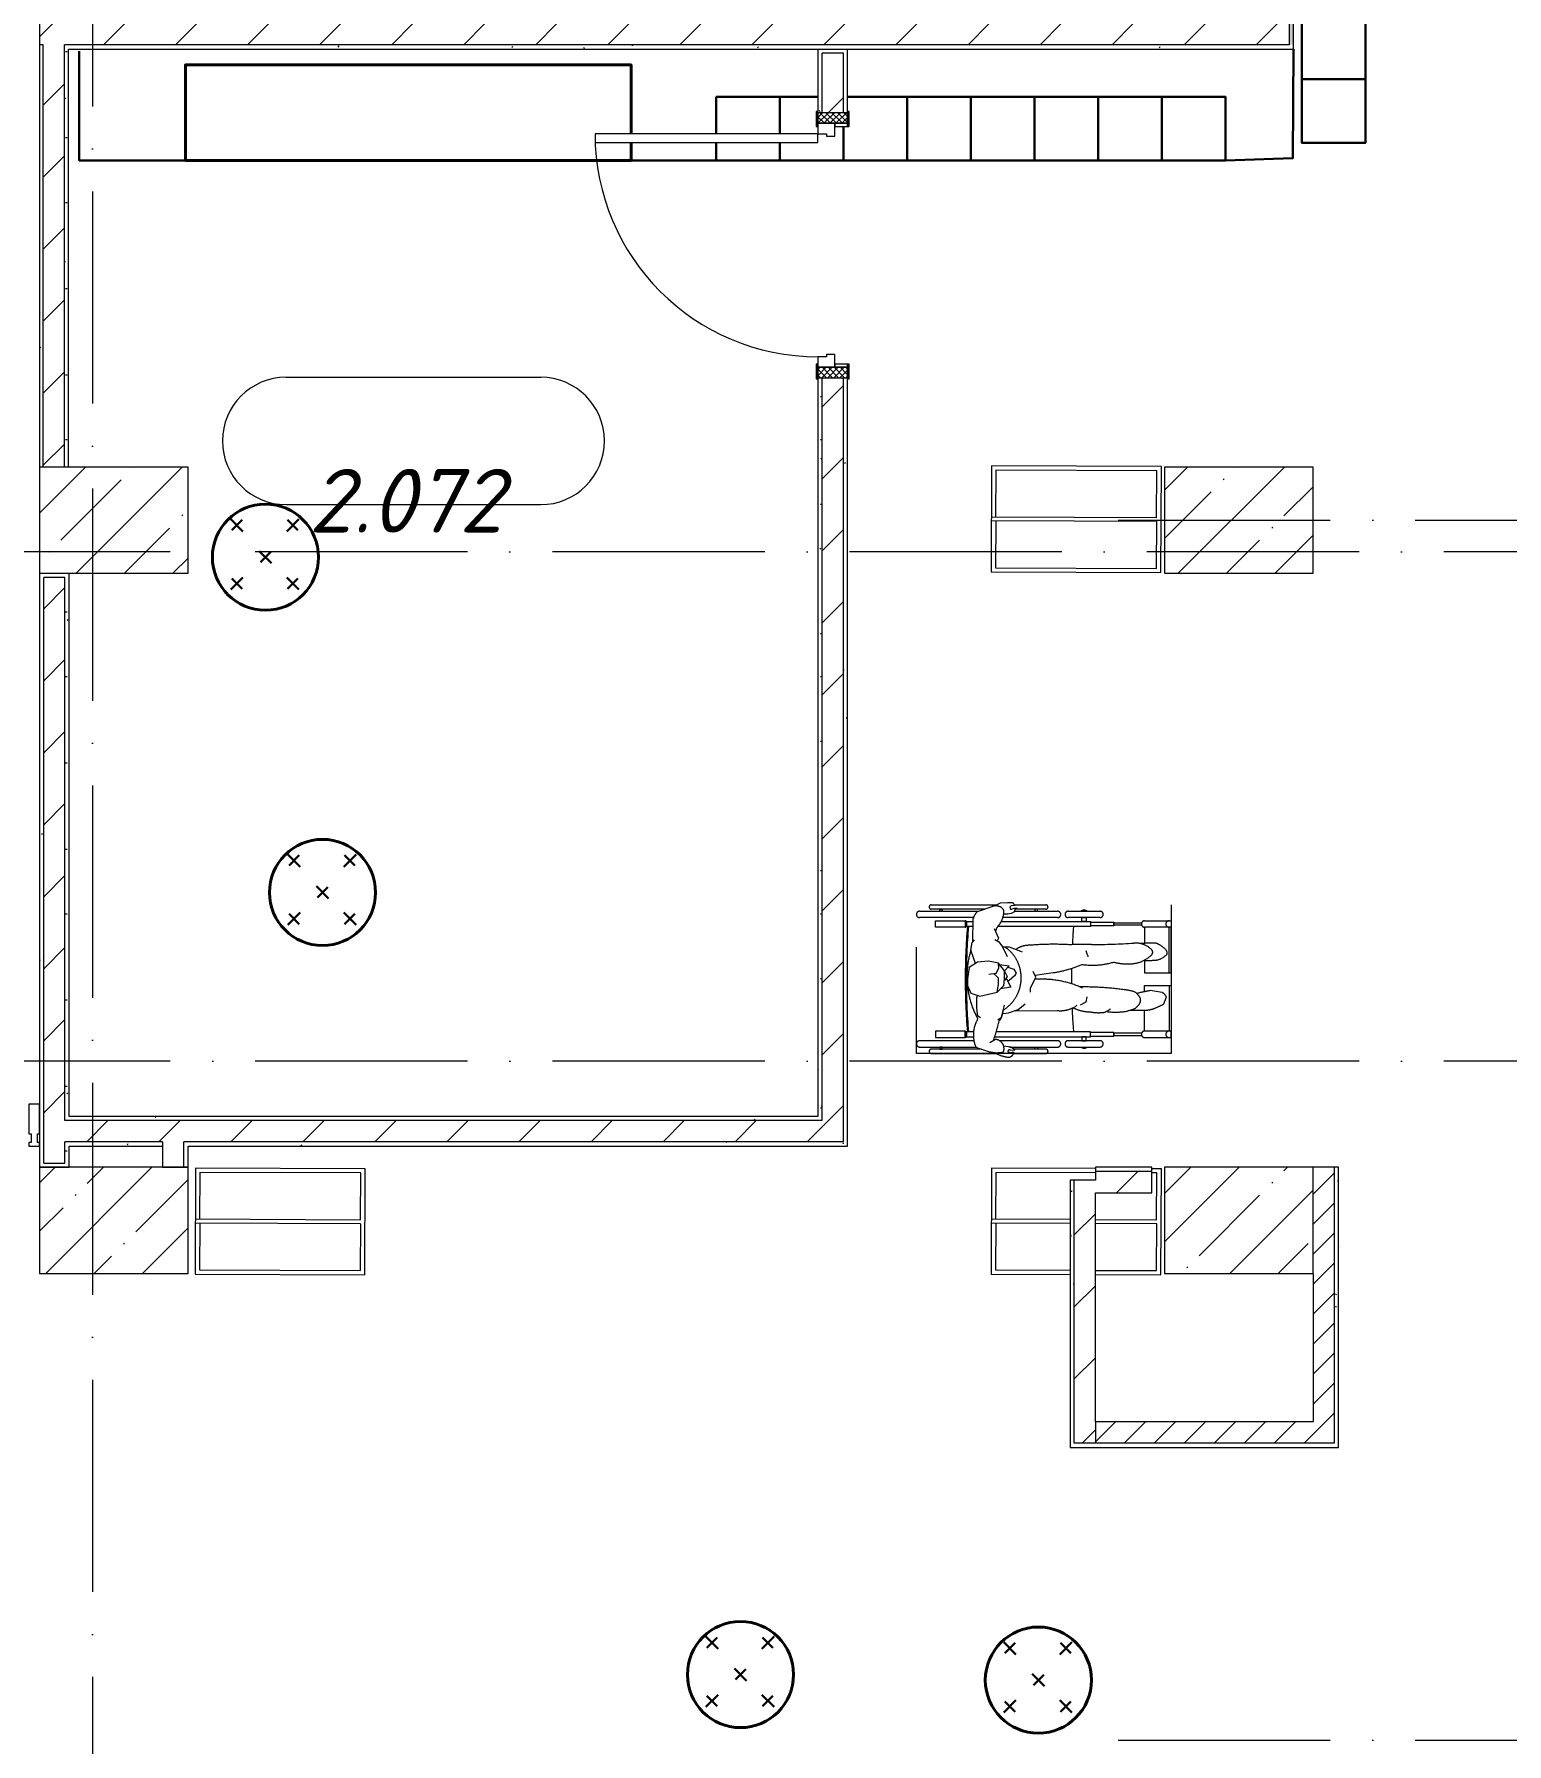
# Model space of a CAD drawing. Header units: millimetres. Extents: x -6467 to 105918, y -7090 to 92481.
# Drawn here: x 77475 to 84413, y 64364 to 72421 of the extents above; entities that cross this region are included whole.
import ezdxf

# ---------------------------------------------------------------- set-up
doc = ezdxf.new("R2010")
doc.units = ezdxf.units.MM
doc.linetypes.add('50_200_ШТРИХ_1Т_ш5_п1_п1_', pattern=[1400, 1000, -200, 0, -200])
doc.linetypes.add('IMPORT-ACAD_ISO03W100', pattern=[6000, 2400, -3600])
for name, color, linetype, lineweight, true_color in [('A-AREA-IDEN-1', 7, 'Continuous', 9, 0xaaaaaa), ('A-GENM-1', 7, 'Continuous', 9, 0xaaaaaa), ('I-WALL-1', 7, 'Continuous', 5, 0x787878), ('АР_зашивки-1', 7, 'Continuous', 30, 0xaaaaaa), ('мебель 2 этаж-1', 7, 'Continuous', 40, 0xaaaaaa), ('Оси-3', 7, '50_200_ШТРИХ_1Т_ш5_п1_п1_', 9, 0xaaaaaa), ('ТХ_функционал-12', 7, 'IMPORT-ACAD_ISO03W100', 20, 0xaaaaaa), ('ТХ_функционал-2', 7, 'Continuous', 40, 0xaaaaaa), ('ТХ_функционал-4', 7, 'Continuous', 20, 0xaaaaaa), ('ТХ_функционал-9', 7, 'Continuous', 30, 0xaaaaaa)]:
    doc.layers.add(name, color=color, linetype=linetype, lineweight=lineweight, true_color=true_color)
for name, color, linetype, lineweight in [('A-DOOR', 7, 'Continuous', 9), ('A-DOOR-2', 7, 'Continuous', 5), ('A-DOOR-FRAM', 7, 'Continuous', 9), ('A-DOOR-FRAM-2', 7, 'Continuous', 5), ('A-GLAZ-CWMG', 7, 'Continuous', 9), ('A-GLAZ-CWMG-1', 7, 'Continuous', 20), ('A-WALL', 7, 'Continuous', 5), ('A-WALL-FNSH-1', 7, 'Continuous', 5), ('I-WALL', 7, 'Continuous', 5), ('S-COLS', 7, 'Continuous', 9), ('S-COLS-1', 7, 'Continuous', 5)]:
    doc.layers.add(name, color=color, linetype=linetype, lineweight=lineweight)
doc.styles.add('ISOCPEUR_I', font='isocpeui.ttf', dxfattribs={"height": 300})
pattern_1 = [(0, (0, 0), (406.4, 101.6), [6.706, -298.094, 6.706, -298.094, -1625.6]), (0, (0, 0), (406.4, 101.6), [-609.6, 6.706, -602.894, 6.706, -298.094, -711.2]), (0, (0, 0), (406.4, 101.6), [-1524, 6.706, -196.494, 6.706, -501.294]), (120, (152.4, 50.8), (-291.18818, 301.15272), [6.706, -298.094, 6.706, -298.094, -1625.6]), (120, (152.4, 50.8), (-291.18818, 301.15272), [-609.6, 6.706, -602.894, 6.706, -298.094, -711.2]), (120, (152.4, 50.8), (-291.18818, 301.15272), [-1524, 6.706, -196.494, 6.706, -501.294]), (240, (203.2, 254), (-115.21182, -402.75272), [6.706, -298.094, 6.706, -298.094, -1625.6]), (240, (203.2, 254), (-115.21182, -402.75272), [-609.6, 6.706, -602.894, 6.706, -298.094, -711.2]), (240, (203.2, 254), (-115.21182, -402.75272), [-1524, 6.706, -196.494, 6.706, -501.294])]
pattern_2 = [(45, (0, 0), (-169.70563, 169.70563), [])]
pattern_3 = [(45, (0, 0), (-70.71068, 70.71068), [])]

# ---------------------------------------------------------------- blocks, each defined once
blk = doc.blocks.new('BSC_Колонна _Прямоугольная - 500х700-V356-АИ_План этажа Радиаторы_2')
at = {"layer": 'S-COLS-1'}
h = blk.add_hatch(dxfattribs=at)
h.set_pattern_fill('FP_242', color=256, style=0, pattern_type=2)
h.set_pattern_definition([(315, (-66830.7, 83150), (228.0985, 228.0985), []), (315, (-66830.7, 82921.9), (228.0985, 228.0985), [403.225, -80.645, 6.706, -73.939])])
h.paths.add_polyline_path([(-250, 350), (-250, -350), (250, -350), (250, 350)])
for p, q in [((250, 350), (-250, 350)), ((-250, 350), (-250, -350)), ((250, -350), (250, 350)), ((-250, -350), (250, -350))]:
    blk.add_line(p, q, dxfattribs=at)
blk = doc.blocks.new('BSC_Колонна _Прямоугольная - 500х700-V357-АИ_План этажа Радиаторы_2')
at = {"layer": 'S-COLS-1'}
h = blk.add_hatch(dxfattribs=at)
h.set_pattern_fill('FP_243', color=256, style=0, pattern_type=2)
h.set_pattern_definition([(315, (-70130.7, 77849.65), (228.0985, 228.0985), []), (315, (-70130.7, 77621.55), (228.0985, 228.0985), [403.225, -80.645, 6.706, -73.939])])
h.paths.add_polyline_path([(-250, 350), (-250, -350), (250, -350), (250, 350), (-49.7, 350)])
for p, q in [((250, 350), (-250, 350)), ((-250, 350), (-250, -350)), ((250, -350), (250, 350)), ((-250, -350), (250, -350))]:
    blk.add_line(p, q, dxfattribs=at)
blk = doc.blocks.new('BSC_Колонна _Прямоугольная - 500х700-V358-АИ_План этажа Радиаторы_2')
at = {"layer": 'S-COLS-1'}
h = blk.add_hatch(dxfattribs=at)
h.set_pattern_fill('FP_244', color=256, style=0, pattern_type=2)
h.set_pattern_definition([(315, (-70130.7, 83150), (228.0985, 228.0985), []), (315, (-70130.7, 82921.9), (228.0985, 228.0985), [403.225, -80.645, 6.706, -73.939])])
h.paths.add_polyline_path([(-250, 350), (-250, -350), (250, -350), (250, 350), (-49.7, 350)])
for p, q in [((250, 350), (-250, 350)), ((-250, 350), (-250, -350)), ((250, -350), (250, 350)), ((-250, -350), (250, -350))]:
    blk.add_line(p, q, dxfattribs=at)
blk = doc.blocks.new('Прямоугольный импост - Импост структурный с накладкой - 180мм-23210076-АИ_План этажа Радиаторы_2')
at = {"layer": 'A-GLAZ-CWMG-1'}
for p, q in [((-50, 0), (-50, 17)), ((-50, 17), (0, 17)), ((-40, 0), (-50, 0)), ((-40, -40), (-40, 0)), ((0, 0), (-10, 0)), ((-10, 0), (-10, -40)), ((0, 17), (0, 0)), ((-50, -180), (-50, -40)), ((-50, -40), (-40, -40)), ((-10, -40), (0, -40)), ((0, -40), (0, -180)), ((0, -180), (-50, -180))]:
    blk.add_line(p, q, dxfattribs=at)
blk = doc.blocks.new('110_Дверь_СКБ_1_адиаторы_27')
at = {"layer": 'A-DOOR-2'}
h = blk.add_hatch(dxfattribs=at)
h.set_pattern_fill('FP_234', color=256, style=0, pattern_type=2)
h.set_pattern_definition([(135, (1701.41, 134.685), (-14.14214, -14.14214), []), (225, (1701.41, 134.685), (14.14214, -14.14214), [])])
h.paths.add_polyline_path([(587.5, -70), (637.5, -70), (637.5, 70), (587.5, 70)])
at = {"layer": 'A-DOOR-FRAM-2'}
h = blk.add_hatch(dxfattribs=at)
h.set_pattern_fill('FP_235', color=256, style=0, pattern_type=2)
h.set_pattern_definition([(45, (-421.384, 134.685), (-14.1421, 14.1421), []), (135, (-421.384, 134.685), (-14.1421, -14.1421), [])])
h.paths.add_polyline_path([(-612.5, -70), (-562.5, -70), (-562.5, 70), (-612.5, 70)])
at = {"layer": 'A-DOOR'}
for p, q in [((537.5, 1120), (497.5, 1120)), ((497.5, 1120), (497.5, 70)), ((537.5, 70), (537.5, 1120)), ((497.5, 70), (537.5, 70))]:
    blk.add_line(p, q, dxfattribs=at)
at = {"layer": 'A-DOOR-2'}
blk.add_arc((537.5, 70), 1050, 90, 180, dxfattribs=at)
at = {"layer": 'A-DOOR-FRAM'}
for p, q in [((-547.5, 78), (-617.5, 78)), ((-617.5, 78), (-617.5, 70)), ((-617.5, 70), (-547.5, 70)), ((-562.5, 70), (-612.5, 70)), ((-612.5, 70), (-612.5, -70)), ((-512.5, 70), (-562.5, 70)), ((-562.5, 70), (-562.5, -10)), ((-562.5, -70), (-562.5, 70)), ((-547.5, 70), (-562.5, 70)), ((-562.5, 70), (-562.5, 69)), ((-562.5, 69), (-547.5, 69)), ((-547.5, 70), (-547.5, 78)), ((-547.5, 69), (-547.5, 70)), ((-512.5, 30), (-512.5, 70)), ((-502.5, 30), (-512.5, 30)), ((-502.5, -10), (-502.5, 30)), ((537.5, 30), (527.5, 30)), ((527.5, 30), (527.5, -10)), ((537.5, 70), (537.5, 30)), ((587.5, 70), (537.5, 70)), ((642.5, 78), (572.5, 78)), ((572.5, 78), (572.5, 70)), ((587.5, 70), (572.5, 70)), ((572.5, 70), (572.5, 69)), ((572.5, 70), (642.5, 70)), ((572.5, 69), (587.5, 69)), ((587.5, -10), (587.5, 70)), ((637.5, 70), (587.5, 70)), ((587.5, 70), (587.5, -70)), ((587.5, 69), (587.5, 70)), ((637.5, -70), (637.5, 70)), ((642.5, 70), (642.5, 78)), ((-547.5, -70), (-617.5, -70)), ((-617.5, -70), (-617.5, -78)), ((-617.5, -78), (-547.5, -78)), ((-612.5, -70), (-562.5, -70)), ((-562.5, -10), (-502.5, -10)), ((-547.5, -10), (-562.5, -10)), ((-562.5, -10), (-562.5, -70)), ((-562.5, -70), (-547.5, -70)), ((-547.5, -70), (-547.5, -10)), ((-547.5, -78), (-547.5, -70)), ((527.5, -10), (587.5, -10)), ((587.5, -10), (572.5, -10)), ((572.5, -10), (572.5, -70)), ((572.5, -70), (587.5, -70)), ((642.5, -70), (572.5, -70)), ((572.5, -70), (572.5, -78)), ((572.5, -78), (642.5, -78)), ((587.5, -70), (587.5, -10)), ((587.5, -70), (637.5, -70)), ((642.5, -78), (642.5, -70))]:
    blk.add_line(p, q, dxfattribs=at)
blk = doc.blocks.new('АР_Перемычка1 - АР_Перемычка-26869953-АИ_План этажа Радиаторы_2')
at = {"layer": 'A-GENM-1'}
blk.add_line((-250, -50), (-242, -50), dxfattribs=at)
blk = doc.blocks.new('мебель 2 этаж-28800768-АИ_План этажа Радиаторы_2')
at = {"layer": 'АР_зашивки-1'}
for p, q in [((82550.5, 73991), (82550.5, 73665.9)), ((82950.5, 73665.9), (82950.5, 73841))]:
    blk.add_line(p, q, dxfattribs=at)
at = {"layer": 'АР_зашивки-1', "flags": 128}
for points in [[(79950.5, 74055.9), (79950.5, 73540.9), (80450.5, 73540.9), (80450.5, 73990.9)], [(85350.5, 73840.9), (85350.5, 73540.9), (85668.1, 73550.9), (85670.5, 74065.9)], [(82550.5, 73625.9), (82550.5, 73541), (82950.5, 73541), (82950.5, 73625.9)]]:
    blk.add_lwpolyline(points, dxfattribs=at)
at = {"layer": 'ТХ_функционал-12'}
for p, q in [((83964.7, 70032.5), (84270.9, 70032.5)), ((84183, 70001.5), (84251.7, 70024.8)), ((84357.1, 70032.5), (84504.7, 70032.5)), ((83909.7, 70002.5), (84186.1, 70002.5)), ((84163.9, 69972.5), (83909.7, 69972.5)), ((84215.6, 70012.5), (83964.7, 70012.5)), ((84160, 69858.6), (84162.7, 69968.4)), ((84559.7, 69972.5), (84302.1, 69972.5)), ((84341.3, 70012.5), (84337.2, 70012.5)), ((84355.6, 70002.5), (84559.7, 70002.5)), ((84504.7, 70012.5), (84364, 70012.5)), ((84609.7, 70002.5), (84759.7, 70002.5)), ((84759.7, 69972.5), (84609.7, 69972.5)), ((85084.7, 69712.5), (85084.7, 69927.5)), ((84309.1, 69721.4), (84280.8, 69758)), ((84453.6, 69700.9), (84539.4, 69713.3)), ((84966.9, 69771.1), (84997.6, 69771.1)), ((84275.3, 69621.3), (84306.2, 69652.9)), ((84508.4, 69681.7), (84458, 69681.7)), ((85052, 69620), (84996.5, 69628.4)), ((85084.7, 69652.5), (85084.7, 69437.5)), ((84361.4, 69533.4), (84557.9, 69534.7)), ((84902.1, 69536.7), (84967.7, 69536)), ((85061, 69565.5), (85072.3, 69599.6)), ((84182.5, 69510.9), (84196.1, 69502.3)), ((84165.5, 69392.5), (83909.7, 69392.5)), ((84266.6, 69398.3), (84240.7, 69382.9)), ((84559.7, 69392.5), (84285.9, 69392.5)), ((84759.7, 69392.5), (84609.7, 69392.5)), ((83909.7, 69362.5), (84176.3, 69362.5)), ((84199.9, 69352.5), (83964.7, 69352.5)), ((83964.7, 69332.5), (84270.6, 69332.5)), ((84333.5, 69362.5), (84559.7, 69362.5)), ((84352.9, 69332.5), (84504.7, 69332.5)), ((84504.7, 69352.5), (84354.2, 69352.5)), ((84609.7, 69362.5), (84759.7, 69362.5))]:
    blk.add_line(p, q, dxfattribs=at)
at = {"layer": 'ТХ_функционал-12', "flags": 128}
for points in [[(85094.7, 70032.5), (85094.7, 69332.5), (83894.7, 69332.5), (83894.7, 70032.5)], [(84124.7, 69957.5), (84124.7, 69927.5), (83984.7, 69927.5), (83984.7, 69957.5), (84124.7, 69957.5), (84124.7, 69927.5), (84127.7, 69927.5), (84127.7, 69957.5)], [(84016.7, 70012.5), (84016.7, 70002.5), (84004.7, 70002.5), (84004.7, 70012.5)], [(84452.7, 70012.5), (84452.7, 70002.5), (84464.7, 70002.5), (84464.7, 70012.5)], [(84694.7, 69972.5), (84694.7, 69954.5), (84674.7, 69954.5), (84674.7, 69972.5)], [(84124.7, 69407.5), (84124.7, 69437.5), (83984.7, 69437.5), (83984.7, 69407.5), (84124.7, 69407.5), (84124.7, 69437.5), (84127.7, 69437.5), (84127.7, 69407.5)], [(84694.7, 69392.5), (84694.7, 69410.5), (84674.7, 69410.5), (84674.7, 69392.5)], [(84016.7, 69352.5), (84016.7, 69362.5), (84004.7, 69362.5), (84004.7, 69352.5)], [(84452.7, 69352.5), (84452.7, 69362.5), (84464.7, 69362.5), (84464.7, 69352.5)]]:
    blk.add_lwpolyline(points, close=True, dxfattribs=at)
for points in [[(84264.7, 70027.4), (84268.1, 70031.1), (84290.8, 70042.6), (84323.5, 70043.6), (84347.2, 70044), (84351.6, 70037), (84360, 70030.2), (84340.5, 70027.7), (84334.2, 70022.2), (84337.6, 70011.5), (84355.6, 70016.5), (84370.1, 70017.5), (84358.8, 70008.2), (84353.1, 69997.9), (84341.7, 69992.1), (84324.8, 69988.5), (84304.7, 69988.3)], [(84127.7, 69957.5), (84130.7, 69954.5), (84130.7, 69930.5), (84127.7, 69927.5)], [(84161.8, 69930.5), (84130.7, 69930.5), (84130.7, 69954.5), (84162.4, 69954.5)], [(84294.7, 69954.5), (84714.7, 69954.5), (84714.7, 69930.5), (84277.3, 69930.5)], [(84714.7, 69951.5), (84824.7, 69951.5), (84824.7, 69933.5), (84714.7, 69933.5)], [(84956, 69936.5), (84824.7, 69936.5), (84824.7, 69948.5), (84956, 69948.5)], [(84969.7, 69957.5), (85094.7, 69957.5), (85094.7, 69927.5), (84969.7, 69927.5), (84969.7, 69851.3)], [(84173, 69756.8), (84151.5, 69818.4), (84157.1, 69855.3), (84160, 69858.6), (84169, 69867.7)], [(84261.1, 69920.8), (84280.8, 69875.8), (84275.4, 69862.9)], [(84263.7, 69869.9), (84283.7, 69857.9), (84300.6, 69834.2), (84322.1, 69789.7)], [(84969.7, 69771.1), (84969.7, 69712.5), (85094.7, 69712.5), (85094.7, 69927.5)], [(84300.6, 69834.2), (84331.5, 69834.2), (84385.3, 69815.1), (84393.3, 69810.5)], [(84692.3, 69817.3), (84697.5, 69802.6), (84702.8, 69793), (84702.8, 69788.1)], [(84235.8, 69705.4), (84269.7, 69710.7), (84283.7, 69734.4), (84280.8, 69758), (84234, 69767.9), (84182.5, 69763.2), (84143.1, 69736.9), (84134.7, 69684.5), (84134.7, 69652.9), (84151.5, 69616), (84193.7, 69603), (84275.3, 69621.3), (84280.8, 69658), (84280.8, 69687), (84260.1, 69709.2)], [(84285.9, 69751.5), (84331.5, 69744.8), (84308.9, 69721.2)], [(84309.2, 69720.9), (84323, 69694.9), (84308.9, 69676.6)], [(84325.6, 69738.6), (84353.9, 69729.1), (84365.1, 69710.7), (84356.8, 69697.5), (84331.5, 69676.6), (84325.1, 69672.6)], [(84431.8, 69621.2), (84432.6, 69639.7), (84457.9, 69692.3), (84444.4, 69719)], [(84317.3, 69687), (84339.9, 69645), (84290.5, 69636.9)], [(84969.7, 69623.3), (84969.7, 69652.5), (85094.7, 69652.5), (85094.7, 69437.5)], [(84278.4, 69491.5), (84294.9, 69503.5), (84309.4, 69560.5)], [(84302.9, 69521.1), (84328.6, 69524.1), (84373.5, 69539.9), (84406.9, 69566.4)], [(84697.5, 69598.6), (84692.3, 69574.5), (84666.4, 69559.8)], [(84969.7, 69407.5), (85094.7, 69407.5), (85094.7, 69437.5), (84969.7, 69437.5), (84969.7, 69536)], [(84127.7, 69407.5), (84130.7, 69410.5), (84130.7, 69434.5), (84127.7, 69437.5)], [(84163.7, 69434.5), (84130.7, 69434.5), (84130.7, 69410.5), (84163.2, 69410.5)], [(84263.4, 69410.5), (84714.7, 69410.5), (84714.7, 69434.5), (84271, 69434.5)], [(84714.7, 69413.5), (84824.7, 69413.5), (84824.7, 69431.5), (84714.7, 69431.5)], [(84956, 69428.5), (84824.7, 69428.5), (84824.7, 69416.5), (84956, 69416.5)], [(84335.7, 69350.1), (84357.9, 69348.4), (84356.9, 69350.9), (84339.6, 69361.5), (84305.7, 69367.4)]]:
    blk.add_lwpolyline(points, dxfattribs=at)
at = {"layer": 'ТХ_функционал-12'}
for centre, radius, start, end in [((83964.7, 70022.5), 10, 90, 270), ((84268.5, 69975.2), 52.4, 64.06949, 108.71787), ((84279, 69996.6), 28.5, 11.64362, 64.06949), ((84504.7, 70022.5), 10, 270, 90), ((83909.7, 69987.5), 15, 90, 270), ((84222.6, 69954.5), 61.5, 130.14329, 166.91115), ((84317.9, 69899.9), 50.8, 131.45856, 172.71225), ((84197.6, 70004.7), 109.3, 322.38339, 358.76549), ((84559.7, 69987.5), 15, 270, 90), ((84609.7, 69987.5), 15, 90, 270), ((84684.7, 69982.5), 25, 53.1301, 126.8699), ((84759.7, 69987.5), 15, 270, 90), ((84969.7, 69942.5), 15, 90, 270), ((85084.7, 69942.5), 15, 90, 270), ((87204.9, 69682.5), 3080.2, 175.38187, 184.61813), ((87209.9, 69682.5), 3080.2, 175.38187, 184.61813), ((87704.9, 69682.5), 3080.2, 175.38187, 176.97584), ((84550, 69695.3), 417.5, 162.5326, 208.67838), ((84210.9, 69688.3), 177.5, 301.40002, 55.25739), ((84425.7, 69731.9), 110.2, 89.36477, 124.3703), ((84541.7, 68462.2), 1384.6, 86.79645, 94.75129), ((84704.8, 67593.9), 2252.4, 89.60618, 92.18297), ((84738, 72423.8), 2577.6, 269.60618, 274.0229), ((84899.5, 69901.4), 146.7, 275.38457, 314.91874), ((84926.5, 69744.3), 108.5, 45.08126, 94.0229), ((85022.4, 68814.1), 1038.5, 90.59251, 93.96595), ((84997.6, 70016.5), 245.4, 270, 278.56576), ((84991.3, 69809.3), 16.7, 314.91874, 45.08126), ((85014.6, 69811.4), 41.3, 57.80668, 94.17986), ((84987.4, 69895.4), 130.3, 291.0215, 312.94979), ((84934.5, 69673.2), 201, 47.40257, 59.46472), ((85045, 69803), 31.3, 354.57234, 35.34493), ((83998.4, 69700.4), 311.4, 351.22432, 3.86112), ((84463.5, 70237.1), 529.3, 278.24023, 293.52839), ((87704.9, 69682.5), 3080.2, 179.05947, 180.40544), ((84724.5, 70100.6), 352.3, 261.88295, 286.52538), ((84889.8, 70003.7), 249.5, 254.87994, 275.38457), ((84487.2, 69230.6), 451.6, 65.02185, 87.30452), ((84676.5, 68181), 1464.8, 82.2848, 90.44984), ((84863.6, 69465.4), 167.4, 68.68039, 86.73945), ((84884.6, 69561.2), 72.2, 30.36119, 56.43429), ((85169.2, 68649.2), 994.3, 100.00554, 103.7086), ((85030.8, 69578.7), 46.4, 26.69534, 62.85173), ((84502.7, 69568.9), 325.3, 174.0911, 190.27052), ((84218.7, 69538.3), 84.7, 320.40617, 358.96749), ((84573.2, 69666), 132.2, 263.36729, 306.26653), ((87704.9, 69682.5), 3080.2, 182.54723, 184.61813), ((84719.1, 69727.4), 199.5, 244.10975, 269.10008), ((84746.9, 69619), 98.4, 290.29749, 309.4629), ((84823.6, 69782), 257.6, 281.27138, 293.06225), ((84875.3, 69613.9), 84.7, 305.51364, 327.69088), ((84924.6, 69583.2), 26.6, 326.95237, 33.04763), ((84969, 69667), 131, 269.42747, 293.22441), ((84735.6, 70210.9), 722.8, 293.22441, 296.75938), ((84310.2, 69419.6), 147.2, 149.16973, 202.33532), ((83559.7, 69646.4), 742.1, 340.01329, 347.39019), ((84752.1, 69718.4), 193.9, 259.27005, 278.58746), ((84831.6, 69948.5), 421.3, 265.03721, 275.77043), ((83909.7, 69377.5), 15, 90, 270), ((84264.4, 69355.3), 43.1, 338.39119, 87.03221), ((84559.7, 69377.5), 15, 270, 90), ((84609.7, 69377.5), 15, 90, 270), ((84759.7, 69377.5), 15, 270, 90), ((84969.7, 69422.5), 15, 90, 270), ((85084.7, 69422.5), 15, 90, 270), ((83964.7, 69342.5), 10, 90, 270), ((84312.7, 69651.9), 319.9, 244.30547, 258.4904), ((84274.4, 69463.6), 127.8, 258.4904, 283.57778), ((84344.9, 69469.5), 155.8, 238.77076, 263.85174), ((84327.8, 69342.4), 3.2, 134.8531, 274.30503), ((84355.1, 69314.9), 42, 128.65197, 134.8531), ((84328.3, 69335.7), 3.54, 320.39918, 94.30503), ((84327.3, 69341.8), 27.2, 271.79546, 351.46643), ((84335.6, 69339.3), 10.8, 89.66039, 128.65197), ((84550.1, 68224.1), 1130.8, 99.97317, 101.17104), ((84504.7, 69342.5), 10, 270, 90), ((84684.7, 69382.5), 25, 233.1301, 306.8699)]:
    blk.add_arc(centre, radius, start, end, dxfattribs=at)
at = {"layer": 'ТХ_функционал-2', "flags": 128}
for points in [[(80450.5, 73540.9), (80450.5, 73990.9), (82550.5, 73990.9), (82550.5, 73665.9)], [(82550.5, 73625.9), (82550.5, 73540.9), (80450.5, 73540.9)]]:
    blk.add_lwpolyline(points, dxfattribs=at)
at = {"layer": 'ТХ_функционал-2'}
for centre in [(80827.6, 71671.1), (81096.7, 70091.2), (83065.8, 66405.1), (84469.3, 66379.3)]:
    blk.add_circle(centre, 250, dxfattribs=at)
at = {"layer": 'ТХ_функционал-4'}
for p, q in [((85026.6, 71838.6), (84247.8, 71841.8)), ((84247.9, 71861.8), (85026.7, 71858.6)), ((81276.1, 68529), (80497.3, 68532.2)), ((80497.4, 68552.2), (81276.2, 68549)), ((84618.5, 68530.7), (84247.8, 68532.2)), ((84247.9, 68552.2), (84618.5, 68550.7)), ((84738.5, 68550.2), (85026.7, 68549)), ((85026.6, 68529), (84738.5, 68530.2)), ((84246.8, 68292.2), (84618.5, 68290.6))]:
    blk.add_line(p, q, dxfattribs=at)
at = {"layer": 'ТХ_функционал-4', "flags": 128}
for points in [[(84246.8, 71601.8), (85046.8, 71598.5), (85048.8, 72098.5), (84248.9, 72101.8)], [(80496.3, 68292.2), (81296.3, 68288.9), (81298.3, 68788.9), (80498.3, 68792.2)]]:
    blk.add_lwpolyline(points, close=True, dxfattribs=at)
for points in [[(85026, 71858.6), (85027.6, 72078.6), (84269.4, 72081.7), (84267.9, 71861.7)], [(84268.4, 71841.7), (84266.9, 71621.7), (85025.7, 71618.6), (85027.2, 71838.6)], [(81275.5, 68549), (81277.1, 68769), (80518.9, 68772.1), (80517.4, 68552.1)], [(84738.5, 68790.2), (84248.9, 68792.2), (84246.8, 68292.2)], [(84738.5, 68770.2), (84269.4, 68772.1), (84267.9, 68552.1)], [(84738.5, 68290.1), (85046.8, 68288.9), (85048.8, 68788.9), (85003.5, 68789.1)], [(85026, 68549), (85027.6, 68769), (85003.5, 68769.1)], [(80517.9, 68532.1), (80516.4, 68312.1), (81275.2, 68309), (81276.7, 68529)], [(84268.4, 68532.1), (84266.9, 68312.1), (84618.5, 68310.6)], [(84738.5, 68310.1), (85025.7, 68309), (85027.2, 68529)]]:
    blk.add_lwpolyline(points, dxfattribs=at)
at = {"layer": 'ТХ_функционал-9'}
for p, q in [((82950.5, 73840.9), (82950.5, 73665.9)), ((83250.5, 73840.9), (83250.5, 73665.9)), ((83430.5, 73840.9), (83250.5, 73840.9)), ((80721.9, 71792.3), (80664.2, 71850)), ((80718.2, 71846.4), (80669.6, 71797.7)), ((80928, 71792.3), (80985.7, 71850)), ((80931.6, 71846.4), (80980.3, 71797.7)), ((80856.4, 71642.2), (80798.8, 71699.9)), ((80852.8, 71696.3), (80804.2, 71647.6)), ((80721.9, 71576), (80664.2, 71518.3)), ((80718.2, 71522), (80669.6, 71570.6)), ((80928, 71576), (80985.7, 71518.3)), ((80931.6, 71522), (80980.3, 71570.6)), ((80991, 70212.4), (80933.3, 70270.1)), ((80987.3, 70266.5), (80938.7, 70217.8)), ((81197.1, 70212.4), (81254.8, 70270.1)), ((81200.7, 70266.5), (81249.4, 70217.8)), ((81125.5, 70062.3), (81067.9, 70120)), ((81121.9, 70116.4), (81073.3, 70067.7)), ((80991, 69996.1), (80933.3, 69938.4)), ((80987.3, 69942.1), (80938.7, 69990.7)), ((81197.1, 69996.1), (81254.8, 69938.4)), ((81200.7, 69942.1), (81249.4, 69990.7)), ((82960, 66526.4), (82902.4, 66584.1)), ((82956.4, 66580.4), (82907.8, 66531.8)), ((83166.2, 66526.4), (83223.8, 66584.1)), ((83169.8, 66580.4), (83218.4, 66531.8)), ((84363.6, 66500.5), (84306, 66558.2)), ((84360, 66554.6), (84311.3, 66505.9)), ((84569.8, 66500.5), (84627.4, 66558.2)), ((84573.4, 66554.6), (84622, 66505.9)), ((83094.6, 66376.3), (83037, 66434)), ((83091, 66430.3), (83042.4, 66381.7)), ((84498.2, 66350.4), (84440.5, 66408.1)), ((84494.5, 66404.5), (84445.9, 66355.8)), ((82960, 66310.1), (82902.4, 66252.4)), ((83166.2, 66310.1), (83223.8, 66252.4)), ((82956.4, 66256), (82907.8, 66304.7)), ((83169.8, 66256), (83218.4, 66304.7)), ((84363.6, 66284.2), (84306, 66226.5)), ((84360, 66230.2), (84311.3, 66278.8)), ((84569.8, 66284.2), (84627.4, 66226.5)), ((84573.4, 66230.2), (84622, 66278.8))]:
    blk.add_line(p, q, dxfattribs=at)
at = {"layer": 'ТХ_функционал-9', "flags": 128}
for points in [[(86010.5, 74224.3), (85710.5, 74224.3), (85710.5, 73924.3), (86010.5, 73924.3)], [(86010.5, 73924.3), (85710.5, 73924.3), (85710.5, 73624.3), (86010.5, 73624.3)], [(83850.5, 73840.9), (83850.5, 73540.9), (84150.5, 73540.9), (84150.5, 73840.9)], [(84150.5, 73840.9), (84150.5, 73540.9), (84450.5, 73540.9), (84450.5, 73840.9)], [(84450.5, 73840.9), (84450.5, 73540.9), (84750.5, 73540.9), (84750.5, 73840.9)], [(84750.5, 73840.9), (84750.5, 73540.9), (85050.5, 73540.9), (85050.5, 73840.9)], [(85050.5, 73840.9), (85050.5, 73540.9), (85350.5, 73540.9), (85350.5, 73840.9)]]:
    blk.add_lwpolyline(points, close=True, dxfattribs=at)
for points in [[(83250.5, 73665.9), (83250.5, 73840.9), (82950.5, 73840.9)], [(83550.5, 73700.9), (83550.5, 73540.9), (83850.5, 73540.9), (83850.5, 73840.9), (83570.5, 73840.9)], [(83250.5, 73625.9), (83250.5, 73540.9), (83550.5, 73540.9), (83550.5, 73700.9)], [(82950.5, 73625.9), (82950.5, 73540.9), (83250.5, 73540.9), (83250.5, 73625.9)]]:
    blk.add_lwpolyline(points, dxfattribs=at)
blk = doc.blocks.new('AAR_СКБ_Марка_помещения_1_5 ммп - Номер-27962133-АИ_План этажа Радиаторы_2')
at = {"layer": 'A-AREA-IDEN-1'}
for p, q in [((-2.987, 3), (3.013, 3)), ((-2.987, 0), (3.013, 0))]:
    blk.add_line(p, q, dxfattribs=at)
for centre, start, end in [((-2.987, 1.5), 90, 270), ((3.013, 1.5), 270, 90)]:
    blk.add_arc(centre, 1.5, start, end, dxfattribs=at)

msp = doc.modelspace()

# ---------------------------------------------------------------- hatches: boundary and pattern name
at = {"layer": 'I-WALL'}
h = msp.add_hatch(dxfattribs=at)
h.set_pattern_fill('FP_5', color=256, style=0, pattern_type=2)
h.set_pattern_definition(pattern_2)
h.paths.add_polyline_path([(82556.3, 72370.7), (83387, 72370.7), (83387, 72470.7), (77499.7, 72470.7), (77499.7, 72370.7), (79234.3, 72370.7)])
h = msp.add_hatch(dxfattribs=at)
h.set_pattern_fill('FP_5', color=256, style=0, pattern_type=2)
h.set_pattern_definition(pattern_2)
h.paths.add_polyline_path([(77517, 70380.7), (77617, 70380.7), (77617, 72370.7), (77517, 72370.7), (77517, 72350.7)])
h = msp.add_hatch(dxfattribs=at)
h.set_pattern_fill('FP_5', color=256, style=0, pattern_type=2)
h.set_pattern_definition(pattern_2)
h.paths.add_polyline_path([(81287, 67200.5), (81287, 70800.7), (81187, 70800.7), (81187, 67200.5)])
h.paths.add_polyline_path([(81287, 72050.7), (81287, 72330.7), (81187, 72330.7), (81187, 72050.7)])
h = msp.add_hatch(dxfattribs=at)
h.set_pattern_fill('FP_5', color=256, style=0, pattern_type=2)
h.set_pattern_definition(pattern_2)
h.paths.add_polyline_path([(77573.3, 67100.7), (77619.7, 67100.7), (77619.7, 69860.7), (77519.7, 69860.7), (77519.7, 67100.7)])
h = msp.add_hatch(dxfattribs=at)
h.set_pattern_fill('FP_5', color=256, style=0, pattern_type=2)
h.set_pattern_definition(pattern_2)
h.paths.add_polyline_path([(81187, 67200.5), (81187, 67300.5), (77619.7, 67300.5), (77619.7, 67200.5), (81167, 67200.5)])
h = msp.add_hatch(dxfattribs=at)
h.set_pattern_fill('FP_5', color=256, style=0, pattern_type=2)
h.set_pattern_definition(pattern_2)
h.paths.add_polyline_path([(78179.7, 67080.7), (78179.7, 67200.5), (78079.7, 67200.5), (78079.7, 67080.7)])
h = msp.add_hatch(dxfattribs=at)
h.set_pattern_fill('FP_5', color=256, style=0, pattern_type=2)
h.set_pattern_definition(pattern_2)
h.paths.add_polyline_path([(82556.3, 66960.7), (82740, 66960.7), (82740, 67060.7), (82475, 67060.7), (82475, 66960.7)])
h = msp.add_hatch(dxfattribs=at)
h.set_pattern_fill('FP_4', color=256, style=0, pattern_type=2)
h.set_pattern_definition(pattern_3)
h.paths.add_polyline_path([(83600, 65880.7), (83600, 67080.7), (83500, 67080.7), (83500, 65880.7)])
h = msp.add_hatch(dxfattribs=at)
h.set_pattern_fill('FP_5', color=256, style=0, pattern_type=2)
h.set_pattern_definition(pattern_2)
h.paths.add_polyline_path([(82375, 65780.7), (82475, 65780.7), (82475, 67020.7), (82375, 67020.7)])
h = msp.add_hatch(dxfattribs=at)
h.set_pattern_fill('FP_4', color=256, style=0, pattern_type=2)
h.set_pattern_definition(pattern_3)
h.paths.add_polyline_path([(82475, 65780.7), (83600, 65780.7), (83600, 65880.7), (82475, 65880.7)])
at = {"layer": 'I-WALL-1'}
h = msp.add_hatch(dxfattribs=at)
h.set_pattern_fill('FP_3', color=256, style=0, pattern_type=2)
h.set_pattern_definition(pattern_1)
h.paths.add_polyline_path([(83407, 72370.7), (83407, 75330.7), (83387, 75330.7), (83387, 72370.7)])
h.paths.add_polyline_path([(83407, 75830.7), (83407, 81680.7), (83387, 81680.7), (83387, 75830.7), (83400.7, 75830.7)])
h.paths.add_polyline_path([(83397, 82180.7), (83407, 82180.7), (83405, 83034), (83387, 83036), (83388.6, 82180.7)])
h.paths.add_polyline_path([(83397, 84796), (83397, 84798), (83407, 84798), (83407, 85180.7), (83287, 85180.7), (83287, 85160.7), (83387, 85160.7), (83387, 84796)])
h = msp.add_hatch(dxfattribs=at)
h.set_pattern_fill('FP_3', color=256, style=0, pattern_type=2)
h.set_pattern_definition(pattern_1)
h.paths.add_polyline_path([(82556.3, 72350.7), (83407, 72350.7), (83407, 72370.7), (77617, 72370.7), (77617, 72350.7), (79234.3, 72350.7)])
h.paths.add_polyline_path([(77517, 72350.7), (77517, 72370.7), (77499.7, 72370.7), (77499.7, 72350.7)])
h = msp.add_hatch(dxfattribs=at)
h.set_pattern_fill('FP_3', color=256, style=0, pattern_type=2)
h.set_pattern_definition(pattern_1)
h.paths.add_polyline_path([(77517, 70380.7), (77517, 72350.7), (77499.7, 72350.7), (77499.7, 70380.7)])
h = msp.add_hatch(dxfattribs=at)
h.set_pattern_fill('FP_3', color=256, style=0, pattern_type=2)
h.set_pattern_definition(pattern_1)
h.paths.add_polyline_path([(77637, 70380.7), (77637, 72350.7), (77617, 72350.7), (77617, 70380.7)])
h = msp.add_hatch(dxfattribs=at)
h.set_pattern_fill('FP_3', color=256, style=0, pattern_type=2)
h.set_pattern_definition(pattern_1)
h.paths.add_polyline_path([(81187, 67300.5), (81187, 70800.7), (81167, 70800.7), (81167, 67300.5)])
h.paths.add_polyline_path([(81167, 72050.7), (81187, 72050.7), (81187, 72330.7), (81287, 72330.7), (81287, 72350.7), (81167, 72350.7), (81167, 72055.7)])
h = msp.add_hatch(dxfattribs=at)
h.set_pattern_fill('FP_3', color=256, style=0, pattern_type=2)
h.set_pattern_definition(pattern_1)
h.paths.add_polyline_path([(81287, 67180.5), (81307, 67180.5), (81307, 70800.7), (81287, 70800.7), (81287, 67200.5)])
h.paths.add_polyline_path([(81287, 72050.7), (81307, 72050.7), (81307, 72350.7), (81287, 72350.7), (81287, 72055.7)])
h = msp.add_hatch(dxfattribs=at)
h.set_pattern_fill('FP_3', color=256, style=0, pattern_type=2)
h.set_pattern_definition(pattern_1)
h.paths.add_polyline_path([(77499.7, 67080.7), (77519.7, 67080.7), (77519.7, 69880.7), (77499.7, 69880.7), (77499.7, 67265.3)])
h = msp.add_hatch(dxfattribs=at)
h.set_pattern_fill('FP_3', color=256, style=0, pattern_type=2)
h.set_pattern_definition(pattern_1)
h.paths.add_polyline_path([(77619.7, 67080.7), (77639.7, 67080.7), (77639.7, 67200.5), (77619.7, 67200.5), (77619.7, 67100.7), (77519.7, 67100.7), (77519.7, 67080.7), (77573.3, 67080.7)])
h.paths.add_polyline_path([(77639.7, 67300.5), (77639.7, 69880.7), (77519.7, 69880.7), (77519.7, 69860.7), (77619.7, 69860.7), (77619.7, 67300.5)])
h = msp.add_hatch(dxfattribs=at)
h.set_pattern_fill('FP_3', color=256, style=0, pattern_type=2)
h.set_pattern_definition(pattern_1)
h.paths.add_polyline_path([(81167, 67300.5), (81167, 67320.5), (77639.7, 67320.5), (77639.7, 67300.5), (79234.3, 67300.5)])
h = msp.add_hatch(dxfattribs=at)
h.set_pattern_fill('FP_3', color=256, style=0, pattern_type=2)
h.set_pattern_definition(pattern_1)
h.paths.add_polyline_path([(81187, 67180.5), (81287, 67180.5), (81287, 67200.5), (78179.7, 67200.5), (78179.7, 67180.5), (81167, 67180.5)])
h.paths.add_polyline_path([(78079.7, 67180.5), (78079.7, 67200.5), (77639.7, 67200.5), (77639.7, 67180.5)])
h = msp.add_hatch(dxfattribs=at)
h.set_pattern_fill('FP_3', color=256, style=0, pattern_type=2)
h.set_pattern_definition(pattern_1)
h.paths.add_polyline_path([(78199.7, 67080.7), (78199.7, 67180.5), (78179.7, 67180.5), (78179.7, 67080.7)])
h = msp.add_hatch(dxfattribs=at)
h.set_pattern_fill('FP_3', color=256, style=0, pattern_type=2)
h.set_pattern_definition(pattern_1)
h.paths.add_polyline_path([(82740, 67060.7), (82740, 67080.7), (82475, 67080.7), (82475, 67060.7), (82556.3, 67060.7)])
h = msp.add_hatch(dxfattribs=at)
h.set_pattern_fill('FP_3', color=256, style=0, pattern_type=2)
h.set_pattern_definition(pattern_1)
h.paths.add_polyline_path([(83600, 65780.7), (83620, 65780.7), (83620, 67080.7), (83600, 67080.7), (83600, 65880.7)])
h = msp.add_hatch(dxfattribs=at)
h.set_pattern_fill('FP_3', color=256, style=0, pattern_type=2)
h.set_pattern_definition(pattern_1)
h.paths.add_polyline_path([(82375, 65760.7), (82375, 67020.7), (82355, 67020.7), (82355, 65760.7)])
h = msp.add_hatch(dxfattribs=at)
h.set_pattern_fill('FP_3', color=256, style=0, pattern_type=2)
h.set_pattern_definition(pattern_1)
h.paths.add_polyline_path([(82556.3, 65760.7), (83620, 65760.7), (83620, 65780.7), (82375, 65780.7), (82375, 65760.7), (82475, 65760.7)])
at = {"layer": 'S-COLS-1'}
h = msp.add_hatch(dxfattribs=at)
h.set_pattern_fill('FP_1', color=256, style=0, pattern_type=2)
h.set_pattern_definition([(45, (0, 0), (-228.0985, 228.0985), []), (45, (228.1, 0), (-228.0985, 228.0985), [403.225, -80.645, 6.706, -73.939])])
h.paths.add_polyline_path([(77499.7, 66580.7), (78199.7, 66580.7), (78199.7, 67080.7), (77499.7, 67080.7)])

# ---------------------------------------------------------------- linework, layer by layer
at = {"layer": 'A-WALL'}
for p, q in [((83387, 75330.7), (83387, 72370.7)), ((77517, 72370.7), (77499.7, 72370.7)), ((77517, 70380.7), (77517, 72370.7)), ((83387, 72370.7), (77617, 72370.7)), ((77617, 70380.7), (77617, 72370.7)), ((81187, 72050.7), (81187, 72330.7)), ((81287, 72330.7), (81187, 72330.7)), ((81287, 72050.7), (81287, 72330.7)), ((81187, 67300.5), (81187, 70800.7)), ((81287, 67200.5), (81287, 70800.7)), ((77519.7, 67100.7), (77519.7, 69860.7)), ((77619.7, 69860.7), (77519.7, 69860.7)), ((77619.7, 67300.5), (77619.7, 69860.7)), ((81187, 67300.5), (77619.7, 67300.5)), ((78079.7, 67200.5), (77619.7, 67200.5)), ((77619.7, 67100.7), (77619.7, 67200.5)), ((78079.7, 67200.5), (78079.7, 67180.5)), ((81287, 67200.5), (78179.7, 67200.5)), ((78179.7, 67080.7), (78179.7, 67200.5)), ((77519.7, 67100.7), (77619.7, 67100.7)), ((82740, 67060.7), (82475, 67060.7)), ((83600, 67080.7), (83600, 65780.7)), ((82375, 65780.7), (82375, 67020.7)), ((82475, 65880.7), (82475, 65780.7)), ((83600, 65780.7), (82375, 65780.7))]:
    msp.add_line(p, q, dxfattribs=at)
at = {"layer": 'A-WALL-FNSH-1'}
for p, q in [((83407, 72350.7), (83407, 75330.7)), ((77499.7, 72490.7), (77499.7, 70380.7)), ((77637, 72350.7), (83407, 72350.7)), ((77637, 70380.7), (77637, 72350.7)), ((81167, 72350.7), (81167, 72055.7)), ((81307, 72055.7), (81307, 72350.7)), ((81167, 70795.7), (81167, 67320.5)), ((81307, 67180.5), (81307, 70795.7)), ((77499.7, 69880.7), (77499.7, 67080.7)), ((77639.7, 67320.5), (77639.7, 69880.7)), ((81167, 67320.5), (77639.7, 67320.5)), ((77639.7, 67180.5), (78079.7, 67180.5)), ((77639.7, 67080.7), (77639.7, 67180.5)), ((78079.7, 67180.5), (78079.7, 67080.7)), ((78199.7, 67180.5), (81307, 67180.5)), ((78199.7, 67080.7), (78199.7, 67180.5)), ((77499.7, 67080.7), (77639.7, 67080.7)), ((78079.7, 67080.7), (78199.7, 67080.7)), ((82740, 67080.7), (82475, 67080.7)), ((82475, 67080.7), (82475, 67020.7)), ((82740, 66960.7), (82740, 67080.7)), ((83620, 67080.7), (83500, 67080.7)), ((83620, 65760.7), (83620, 67080.7)), ((82355, 67020.7), (82355, 65760.7)), ((82475, 67020.7), (82355, 67020.7)), ((82475, 65880.7), (82475, 66960.7)), ((82475, 66960.7), (82740, 66960.7)), ((83500, 66580.7), (83500, 65880.7)), ((83500, 65880.7), (82475, 65880.7)), ((82355, 65760.7), (83620, 65760.7))]:
    msp.add_line(p, q, dxfattribs=at)
at = {"layer": 'S-COLS-1'}
for p, q in [((78199.7, 67080.7), (77499.7, 67080.7)), ((77499.7, 67080.7), (77499.7, 66580.7)), ((78199.7, 66580.7), (78199.7, 67080.7)), ((77499.7, 66580.7), (78199.7, 66580.7))]:
    msp.add_line(p, q, dxfattribs=at)
at = {"layer": 'Оси-3'}
for p, q in [((77750, 91281), (77750, 9331)), ((82581.2, 70131), (104718, 70131)), ((104718, 69981), (48686, 69981)), ((104718, 67581), (-5267.3, 67581)), ((82581.2, 64381), (104718, 64381))]:
    msp.add_line(p, q, dxfattribs=at)

# ---------------------------------------------------------------- block references
at = {"layer": 'A-AREA-IDEN-1', "xscale": 199.9999999999999, "yscale": 199.9999999999999, "zscale": 199.9999999999999}
msp.add_blockref('AAR_СКБ_Марка_помещения_1_5 ммп - Номер-27962133-АИ_План этажа Радиаторы_2', (79258.9, 70203.6), dxfattribs=at)
at = {"layer": 'A-DOOR-2', "rotation": 90}
msp.add_blockref('110_Дверь_СКБ_1_адиаторы_27', (81237, 71413.2), dxfattribs=at)
at = {"layer": 'A-GENM-1', "rotation": 90}
msp.add_blockref('АР_Перемычка1 - АР_Перемычка-26869953-АИ_План этажа Радиаторы_2', (81237, 70800.7), dxfattribs=at)
at = {"layer": 'A-GLAZ-CWMG', "extrusion": (0, 0, -1), "rotation": 180}
msp.add_blockref('Прямоугольный импост - Импост структурный с накладкой - 180мм-23210076-АИ_План этажа Радиаторы_2', (-77499.8, 67197.7), dxfattribs=at)
at = {"layer": 'S-COLS', "rotation": 89.9999999999999}
for name, p in [('BSC_Колонна _Прямоугольная - 500х700-V357-АИ_План этажа Радиаторы_2', (77849.7, 70130.7)), ('BSC_Колонна _Прямоугольная - 500х700-V358-АИ_План этажа Радиаторы_2', (83150, 70130.7)), ('BSC_Колонна _Прямоугольная - 500х700-V356-АИ_План этажа Радиаторы_2', (83150, 66830.7))]:
    msp.add_blockref(name, p, dxfattribs=at)
at = {"layer": 'мебель 2 этаж-1'}
msp.add_blockref('мебель 2 этаж-28800768-АИ_План этажа Радиаторы_2', (-2263.5, -1715.2), dxfattribs=at)

# ---------------------------------------------------------------- texts
at = {"layer": 'A-AREA-IDEN-1', "insert": (79224.2, 70072.1), "char_height": 300, "width": 952, "attachment_point": 8, "line_spacing_factor": 1.139951, "style": 'ISOCPEUR_I'}
msp.add_mtext('\\pt2540.001,5079.999,7620,10160.001,12699.999,15240,17780.001,20319.999,22860,25400.001,27939.999,30480,33020.001,35559.999,38100,40640.001,43179.999,45720,48260.001,50799.999,53340,55880.001,58419.999,60960,63500.001,66039.999,68580,71120.001,73659.999,76200,78740.001,81279.999;2.072', dxfattribs=at)

doc.saveas('drawing.dxf')
